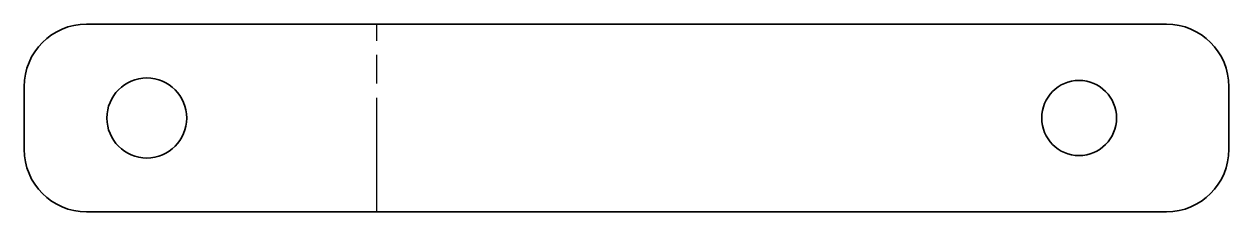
# Model space of a CAD drawing. Header units: inches. Extents: x 0 to 96.5, y 0 to 15.
import ezdxf

# ---------------------------------------------------------------- set-up
doc = ezdxf.new("R2010")
doc.units = ezdxf.units.IN
doc.header["$MEASUREMENT"] = 0
doc.linetypes.add('Chain', pattern=[13.68, 9.12, -1.14, 2.28, -1.14])
doc.layers.add('Bend Centerline (ANSI)', color=7, linetype='Chain', lineweight=25)
doc.layers.add('Visible (ANSI)', color=7, linetype='Continuous', lineweight=35)

# ---------------------------------------------------------------- blocks, each defined once
blk = doc.blocks.new('SMT-V001-CARTRAS001_Soldadura y Chapa Superior_14_SMT-V001-CARTRAS001 (desplegada)')
at = {"layer": 'Bend Centerline (ANSI)'}
blk.add_line((-20, -7.5), (-20, 7.5), dxfattribs=at)
at = {"layer": 'Visible (ANSI)'}
for p, q in [((-43.262, 7.5), (43.262, 7.5)), ((-48.262, -2.5), (-48.262, 2.5)), ((48.262, 2.5), (48.262, -2.5)), ((43.262, -7.5), (-43.262, -7.5))]:
    blk.add_line(p, q, dxfattribs=at)
for centre, radius in [((-38.431, 0), 3.2), ((36.262, 0), 3)]:
    blk.add_circle(centre, radius, dxfattribs=at)
at = {"layer": 'Visible (ANSI)', "extrusion": (0, 0, -1)}
for centre, start, end in [((43.262, 2.5), 0, 90), ((-43.262, 2.5), 90, 180), ((43.262, -2.5), 270, 0), ((-43.262, -2.5), 180, 270)]:
    blk.add_arc(centre, 5, start, end, dxfattribs=at)

msp = doc.modelspace()

# ---------------------------------------------------------------- block references
msp.add_blockref('SMT-V001-CARTRAS001_Soldadura y Chapa Superior_14_SMT-V001-CARTRAS001 (desplegada)', (48.262, 7.5))

doc.saveas('drawing.dxf')
